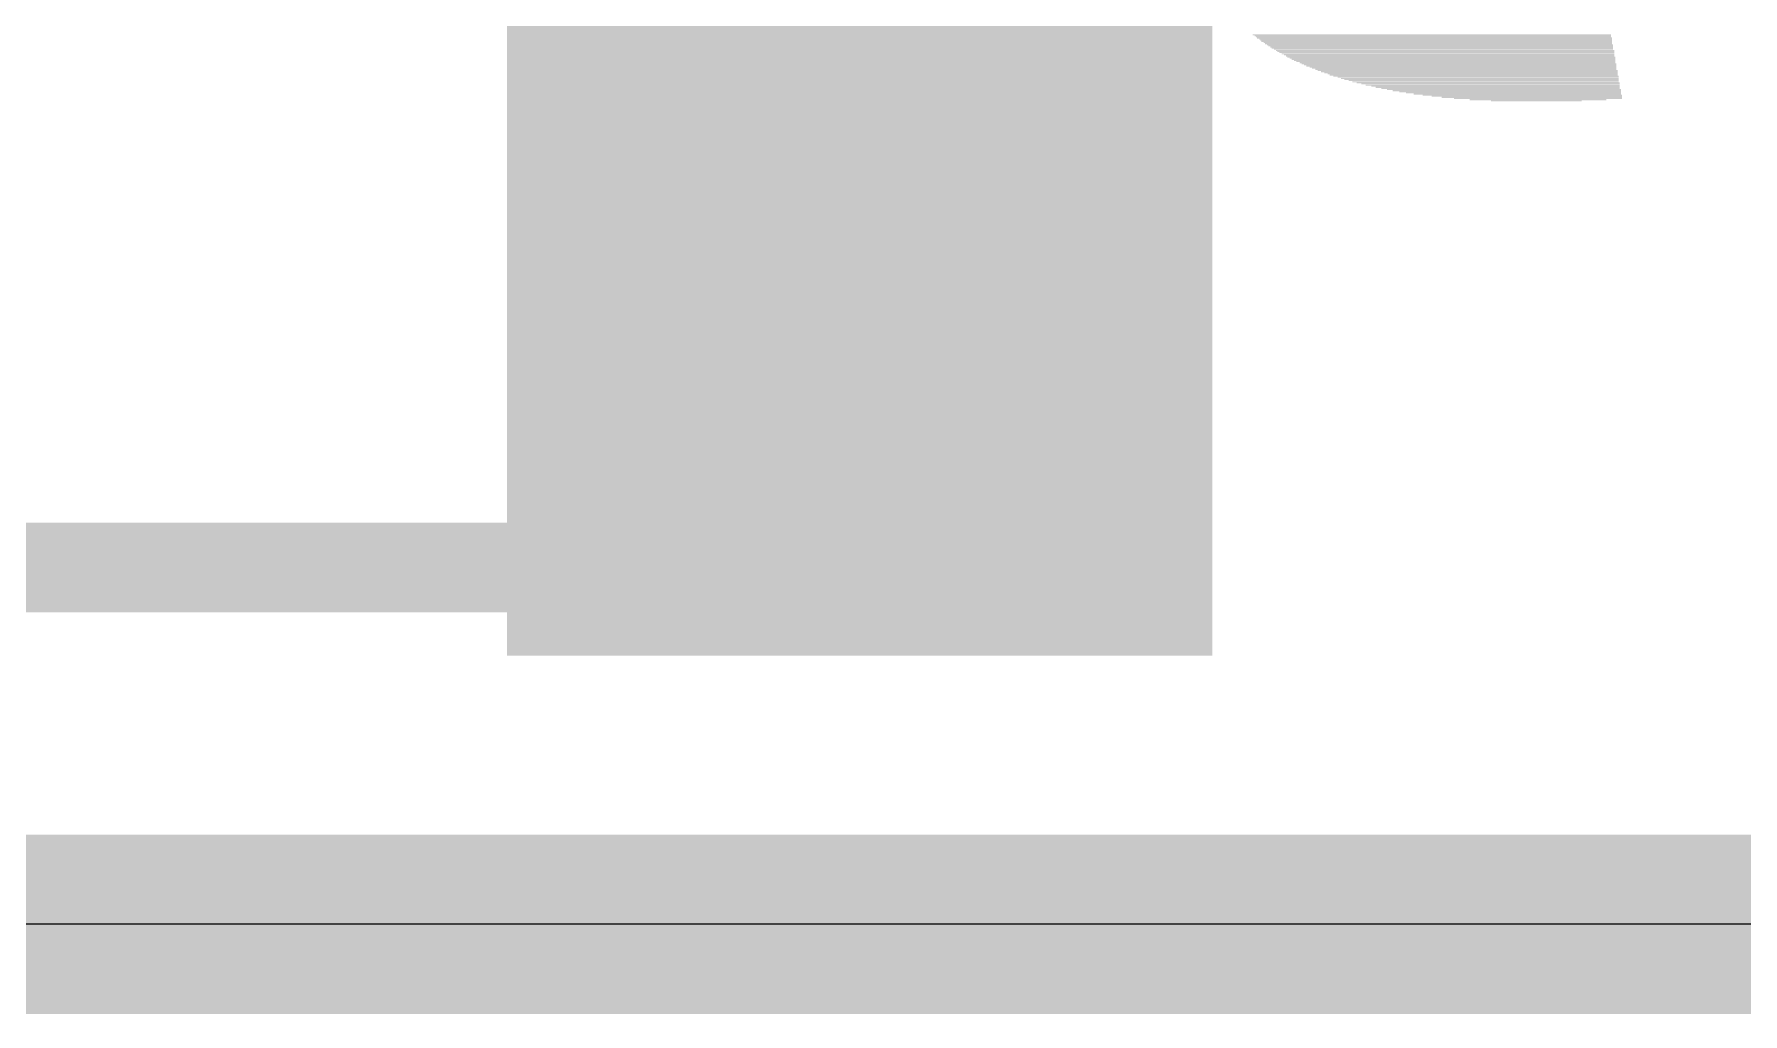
# Model space of a CAD drawing. Extents: x -0.2 to 35.2, y -0.2 to 35.2.
# Drawn here: x 26.039 to 29.915, y -0.203 to 2.02 of the extents above; entities that cross this region are included whole.
import ezdxf

# ---------------------------------------------------------------- set-up
doc = ezdxf.new("R2010")
doc.units = 0
for name, color, linetype in [('1', 12, 'CONTINUOUS'), ('16', 132, 'CONTINUOUS'), ('20', 53, 'CONTINUOUS'), ('21', 40, 'CONTINUOUS'), ('22', 6, 'CONTINUOUS'), ('51', 253, 'CONTINUOUS')]:
    doc.layers.add(name, color=color, linetype=linetype)

# ---------------------------------------------------------------- blocks, each defined once
blk = doc.blocks.new('RECT')
blk.add_solid([(-0.5, -0.5), (0.5, -0.5), (-0.5, 0.5), (0.5, 0.5)])

msp = doc.modelspace()

# ---------------------------------------------------------------- linework, layer by layer
at = {"layer": '16', "const_width": 0.4064}
msp.add_lwpolyline([(35, 0), (0, 0)], dxfattribs=at)
at = {"layer": '20'}
msp.add_line((32, 0), (3, 0), dxfattribs=at)
at = {"layer": '21', "const_width": 0.127}
msp.add_lwpolyline([(26.761, 0.81), (22.261, 0.81)], dxfattribs=at)
at = {"layer": '21', "const_width": 0.0635}
msp.add_lwpolyline([(26.761, 0.7783, 1), (26.761, 0.8417)], format="xyb", dxfattribs=at)
at = {"layer": '51', "const_width": 0.2032}
for points in [[(28.511, 8.31), (28.511, 0.81)], [(28.511, 0.81), (20.511, 0.81)]]:
    msp.add_lwpolyline(points, dxfattribs=at)
at = {"layer": '51', "const_width": 0.1016}
for points in [[(28.511, 0.7592, 1), (28.511, 0.8608)], [(28.4602, 0.81, 1), (28.5618, 0.81)]]:
    msp.add_lwpolyline(points, format="xyb", dxfattribs=at)

# ---------------------------------------------------------------- block references
at = {"layer": '1', "xscale": 3.4, "yscale": 1.6, "rotation": 270}
msp.add_blockref('RECT', (27.911, 2.31), dxfattribs=at)
at = {"layer": '22', "rotation": 180}
for p, xscale, yscale in [((28.0836, 2.0192), 0.8432, 0.0024), ((28.0836, 2.0167), 0.8432, 0.0026), ((29.2088, 2.0192), 0.8128, 0.0024), ((29.2114, 2.0167), 0.8076, 0.0026), ((28.0734, 1.9836), 0.8332, 0.0024), ((28.0734, 1.9811), 0.8332, 0.0024), ((28.0734, 1.9786), 0.8332, 0.0026), ((28.0721, 1.976), 0.8306, 0.0024), ((28.0747, 1.9862), 0.8356, 0.0026), ((28.0785, 2.0014), 0.8382, 0.0024), ((28.0785, 1.9989), 0.8382, 0.0026), ((28.0772, 1.9963), 0.8356, 0.0024), ((28.0772, 1.9938), 0.8356, 0.0024), ((28.0772, 1.9913), 0.8356, 0.0026), ((28.0798, 2.0065), 0.8406, 0.0024), ((28.0798, 2.004), 0.8406, 0.0026), ((28.076, 1.9887), 0.833, 0.0024), ((28.0823, 2.0141), 0.8408, 0.0024), ((28.0823, 2.0116), 0.8408, 0.0026), ((28.081, 2.009), 0.8382, 0.0024), ((29.2126, 2.0141), 0.8052, 0.0024), ((29.2151, 2.0116), 0.8052, 0.0026), ((29.2177, 2.009), 0.8, 0.0024), ((29.219, 2.0065), 0.7974, 0.0024), ((29.2202, 2.004), 0.795, 0.0026), ((29.2228, 2.0014), 0.7898, 0.0024), ((29.224, 1.9989), 0.7874, 0.0026), ((29.2279, 1.9963), 0.7848, 0.0024), ((29.2291, 1.9938), 0.7824, 0.0024), ((29.2317, 1.9913), 0.7772, 0.0026), ((29.233, 1.9887), 0.7746, 0.0024), ((29.2355, 1.9862), 0.7696, 0.0026), ((29.2393, 1.9836), 0.767, 0.0024), ((29.2406, 1.9811), 0.7644, 0.0024), ((29.2431, 1.9786), 0.7594, 0.0026), ((29.2456, 1.976), 0.7544, 0.0024), ((28.0645, 1.9455), 0.8204, 0.0024), ((28.0645, 1.943), 0.8204, 0.0024), ((28.0633, 1.9405), 0.8178, 0.0026), ((28.0633, 1.9379), 0.8178, 0.0024), ((28.0721, 1.9735), 0.8306, 0.0026), ((28.0683, 1.9582), 0.823, 0.0024), ((28.0683, 1.9557), 0.823, 0.0024), ((28.0709, 1.9709), 0.828, 0.0024), ((28.0709, 1.9684), 0.828, 0.0024), ((28.0709, 1.9659), 0.828, 0.0026), ((28.0696, 1.9633), 0.8254, 0.0024), ((28.0696, 1.9608), 0.8254, 0.0026), ((28.0671, 1.9532), 0.8204, 0.0026), ((28.0671, 1.9506), 0.8204, 0.0024), ((28.0671, 1.9481), 0.8204, 0.0026), ((29.2482, 1.9735), 0.7492, 0.0026), ((29.2507, 1.9709), 0.7442, 0.0024), ((29.2532, 1.9684), 0.7442, 0.0024), ((29.2558, 1.9659), 0.739, 0.0026), ((29.2583, 1.9633), 0.734, 0.0024), ((29.2609, 1.9608), 0.7288, 0.0026), ((29.2634, 1.9582), 0.7238, 0.0024), ((29.2672, 1.9557), 0.7162, 0.0024), ((29.271, 1.9532), 0.7138, 0.0026), ((29.2736, 1.9506), 0.7086, 0.0024), ((29.2761, 1.9481), 0.7036, 0.0026), ((29.2799, 1.9455), 0.696, 0.0024), ((29.2825, 1.943), 0.6908, 0.0024), ((29.2863, 1.9405), 0.6832, 0.0026), ((29.2901, 1.9379), 0.6806, 0.0024), ((28.0607, 1.9278), 0.8128, 0.0026), ((28.0607, 1.9252), 0.8128, 0.0024), ((28.0569, 1.9125), 0.8052, 0.0024), ((28.062, 1.9354), 0.8152, 0.0026), ((28.062, 1.9328), 0.8152, 0.0024), ((28.062, 1.9303), 0.8152, 0.0024), ((28.0595, 1.9227), 0.8102, 0.0026), ((28.0595, 1.9201), 0.8102, 0.0024), ((28.0582, 1.9176), 0.8076, 0.0024), ((28.0582, 1.9151), 0.8076, 0.0026), ((28.0556, 1.9024), 0.7976, 0.0026), ((28.0556, 1.8998), 0.7976, 0.0024), ((28.0582, 1.91), 0.8026, 0.0026), ((28.0569, 1.9074), 0.8, 0.0024), ((28.0569, 1.9049), 0.8, 0.0024), ((29.2939, 1.9354), 0.673, 0.0026), ((29.2977, 1.9328), 0.6654, 0.0024), ((29.3015, 1.9303), 0.6578, 0.0024), ((29.304, 1.9278), 0.6528, 0.0026), ((29.3092, 1.9252), 0.6476, 0.0024), ((29.3142, 1.9227), 0.6376, 0.0026), ((29.318, 1.9201), 0.63, 0.0024), ((29.3219, 1.9176), 0.6222, 0.0024), ((29.3269, 1.9151), 0.6122, 0.0026), ((29.3307, 1.9125), 0.6046, 0.0024), ((29.3371, 1.91), 0.5968, 0.0026), ((29.3422, 1.9074), 0.5866, 0.0024), ((29.3472, 1.9049), 0.5766, 0.0024), ((29.3536, 1.9024), 0.5638, 0.0026), ((29.3587, 1.8998), 0.5536, 0.0024), ((28.0518, 1.8871), 0.79, 0.0024), ((28.0518, 1.8846), 0.79, 0.0026), ((28.0505, 1.882), 0.7874, 0.0024), ((28.0505, 1.8795), 0.7874, 0.0024), ((28.048, 1.8719), 0.7824, 0.0026), ((28.0544, 1.8973), 0.795, 0.0026), ((28.0544, 1.8947), 0.795, 0.0024), ((28.0531, 1.8922), 0.7924, 0.0024), ((28.0531, 1.8897), 0.7924, 0.0026), ((28.0493, 1.877), 0.7848, 0.0026), ((28.0493, 1.8744), 0.7848, 0.0024), ((28.0493, 1.8693), 0.7798, 0.0024), ((28.048, 1.8668), 0.7772, 0.0024), ((28.048, 1.8643), 0.7772, 0.0026), ((28.0468, 1.8617), 0.7746, 0.0024), ((28.0468, 1.8592), 0.7746, 0.0026), ((29.365, 1.8973), 0.541, 0.0026), ((29.3726, 1.8947), 0.5308, 0.0024), ((29.379, 1.8922), 0.518, 0.0024), ((29.3866, 1.8897), 0.5028, 0.0026), ((29.3942, 1.8871), 0.4876, 0.0024), ((29.4031, 1.8846), 0.4698, 0.0026), ((29.4146, 1.882), 0.452, 0.0024), ((29.4247, 1.8795), 0.4318, 0.0024), ((29.4361, 1.877), 0.409, 0.0026), ((29.4501, 1.8744), 0.381, 0.0024), ((29.4501, 1.8719), 0.3098, 0.0026), ((29.4463, 1.8693), 0.2056, 0.0024), ((28.0442, 1.8516), 0.7696, 0.0026), ((28.0455, 1.8566), 0.772, 0.0024), ((28.0455, 1.8541), 0.772, 0.0024), ((28.0442, 1.8465), 0.7646, 0.0026), ((28.0442, 1.8439), 0.7646, 0.0024), ((28.0429, 1.8414), 0.762, 0.0024), ((28.0455, 1.849), 0.767, 0.0024), ((28.0417, 1.8389), 0.7594, 0.0026), ((28.0417, 1.8363), 0.7594, 0.0024), ((28.0404, 1.8338), 0.7568, 0.0026), ((28.0404, 1.8287), 0.7518, 0.0024), ((28.0404, 1.8262), 0.7518, 0.0026), ((28.0417, 1.8312), 0.7542, 0.0024), ((28.0392, 1.8236), 0.7492, 0.0024), ((28.0379, 1.8211), 0.7466, 0.0026), ((28.0391, 1.8185), 0.7442, 0.0024), ((28.0353, 1.8084), 0.7366, 0.0026), ((28.0379, 1.816), 0.7416, 0.0024), ((28.0379, 1.8135), 0.7416, 0.0026), ((28.0366, 1.8109), 0.739, 0.0024), ((28.0353, 1.8033), 0.7316, 0.0024), ((28.0353, 1.8008), 0.7316, 0.0026), ((28.034, 1.7982), 0.729, 0.0024), ((28.0366, 1.8058), 0.734, 0.0024), ((28.0341, 1.7957), 0.7238, 0.0026), ((28.0341, 1.7931), 0.7238, 0.0024), ((28.0328, 1.7906), 0.7212, 0.0024), ((28.0328, 1.7881), 0.7212, 0.0026), ((28.0315, 1.783), 0.7138, 0.0026), ((28.0328, 1.7855), 0.7162, 0.0024), ((28.0315, 1.7804), 0.7138, 0.0024), ((28.0302, 1.7779), 0.7112, 0.0024), ((28.0303, 1.7754), 0.706, 0.0026), ((28.0303, 1.7728), 0.706, 0.0024), ((28.029, 1.7703), 0.7034, 0.0026), ((28.0277, 1.7627), 0.696, 0.0026), ((28.0264, 1.7601), 0.6934, 0.0024), ((28.029, 1.7677), 0.6984, 0.0024), ((28.029, 1.7652), 0.6984, 0.0024), ((28.0264, 1.7576), 0.6884, 0.0026), ((28.0264, 1.755), 0.6884, 0.0024), ((28.0251, 1.7525), 0.6858, 0.0024), ((28.0239, 1.7449), 0.6782, 0.0026), ((28.0252, 1.75), 0.6806, 0.0026), ((28.0252, 1.7474), 0.6806, 0.0024), ((28.0226, 1.7398), 0.6706, 0.0024), ((28.0239, 1.7423), 0.673, 0.0024), ((28.0239, 1.7373), 0.668, 0.0026), ((28.0226, 1.7347), 0.6654, 0.0024), ((28.0214, 1.7322), 0.6628, 0.0026), ((28.0214, 1.7296), 0.6578, 0.0024), ((28.0214, 1.7271), 0.6578, 0.0024), ((28.0201, 1.7246), 0.6552, 0.0026), ((28.0201, 1.722), 0.6502, 0.0024), ((28.0188, 1.7195), 0.6476, 0.0026), ((28.0188, 1.7144), 0.6426, 0.0024), ((28.0201, 1.7169), 0.645, 0.0024), ((28.0176, 1.7119), 0.64, 0.0026), ((28.0175, 1.7093), 0.635, 0.0024), ((28.0163, 1.7068), 0.6324, 0.0026), ((28.0163, 1.7042), 0.6272, 0.0024), ((28.0163, 1.7017), 0.6272, 0.0024), ((28.015, 1.6966), 0.6198, 0.0024), ((28.0137, 1.6941), 0.6172, 0.0026), ((28.0163, 1.6992), 0.6222, 0.0026), ((28.0137, 1.6915), 0.6122, 0.0024), ((28.0124, 1.689), 0.6096, 0.0024), ((28.0125, 1.6865), 0.6044, 0.0026), ((28.0125, 1.6839), 0.6044, 0.0024), ((28.0125, 1.6814), 0.5994, 0.0026), ((28.0112, 1.6788), 0.5968, 0.0024), ((28.0112, 1.6763), 0.5918, 0.0024), ((28.0099, 1.6738), 0.5892, 0.0026), ((28.0099, 1.6712), 0.5842, 0.0024), ((28.0087, 1.6687), 0.5816, 0.0026), ((28.0086, 1.6661), 0.5766, 0.0024), ((28.0074, 1.6636), 0.574, 0.0024), ((28.0061, 1.6585), 0.5664, 0.0024), ((28.0074, 1.6611), 0.5688, 0.0026), ((28.0061, 1.656), 0.5614, 0.0026), ((28.0048, 1.6534), 0.5588, 0.0024), ((28.0049, 1.6509), 0.5536, 0.0024), ((28.0048, 1.6484), 0.5486, 0.0026), ((28.0036, 1.6458), 0.546, 0.0024), ((28.0036, 1.6433), 0.541, 0.0026), ((28.0023, 1.6407), 0.5384, 0.0024), ((28.0023, 1.6382), 0.5334, 0.0024), ((28.001, 1.6357), 0.5258, 0.0026), ((27.9998, 1.6331), 0.5232, 0.0024), ((27.9985, 1.628), 0.5156, 0.0024), ((27.9998, 1.6306), 0.518, 0.0026), ((27.9985, 1.6255), 0.5104, 0.0024), ((27.9972, 1.6204), 0.503, 0.0024), ((27.9985, 1.623), 0.5054, 0.0026), ((27.996, 1.6179), 0.4952, 0.0026), ((27.9959, 1.6153), 0.4902, 0.0024), ((27.9947, 1.6103), 0.4826, 0.0026), ((27.996, 1.6128), 0.485, 0.0024), ((27.9934, 1.6077), 0.475, 0.0024), ((27.9921, 1.6026), 0.4674, 0.0024), ((27.9934, 1.6052), 0.4698, 0.0026), ((27.9909, 1.6001), 0.4596, 0.0024), ((27.9909, 1.5976), 0.4546, 0.0026), ((27.9896, 1.595), 0.447, 0.0024), ((27.9896, 1.5925), 0.442, 0.0026), ((27.9896, 1.5899), 0.4368, 0.0024), ((27.987, 1.5874), 0.4318, 0.0024), ((27.9871, 1.5849), 0.4266, 0.0026), ((27.9858, 1.5823), 0.419, 0.0024), ((27.9845, 1.5798), 0.4114, 0.0026), ((27.9845, 1.5772), 0.4064, 0.0024), ((27.9832, 1.5747), 0.3988, 0.0024), ((27.982, 1.5722), 0.391, 0.0026), ((27.982, 1.5696), 0.386, 0.0024), ((27.9807, 1.5671), 0.3784, 0.0026), ((27.9794, 1.5645), 0.3708, 0.0024), ((27.9782, 1.562), 0.3632, 0.0024), ((27.9769, 1.5595), 0.3556, 0.0026), ((27.9769, 1.5569), 0.3504, 0.0024), ((27.9769, 1.5544), 0.3404, 0.0026), ((27.9756, 1.5518), 0.3328, 0.0024), ((27.9731, 1.5493), 0.3226, 0.0024), ((27.9718, 1.5468), 0.315, 0.0026), ((27.9718, 1.5442), 0.3048, 0.0024), ((27.9705, 1.5417), 0.2972, 0.0026), ((27.9705, 1.5391), 0.287, 0.0024), ((27.968, 1.5366), 0.2768, 0.0024), ((27.968, 1.5341), 0.2666, 0.0026), ((27.968, 1.5315), 0.2566, 0.0024), ((27.9655, 1.529), 0.2462, 0.0026), ((27.9642, 1.5264), 0.2336, 0.0024), ((27.9629, 1.5239), 0.221, 0.0024), ((27.9642, 1.5214), 0.2082, 0.0026), ((27.9617, 1.5188), 0.193, 0.0024), ((27.9604, 1.5163), 0.1802, 0.0026), ((27.9591, 1.5137), 0.1626, 0.0024), ((27.9578, 1.5112), 0.1448, 0.0024), ((27.9579, 1.5087), 0.1244, 0.0026), ((27.9579, 1.5061), 0.099, 0.0024), ((27.9553, 1.5036), 0.0634, 0.0026)]:
    msp.add_blockref('RECT', p, dxfattribs=dict(at, xscale=xscale, yscale=yscale))

doc.saveas('drawing.dxf')
